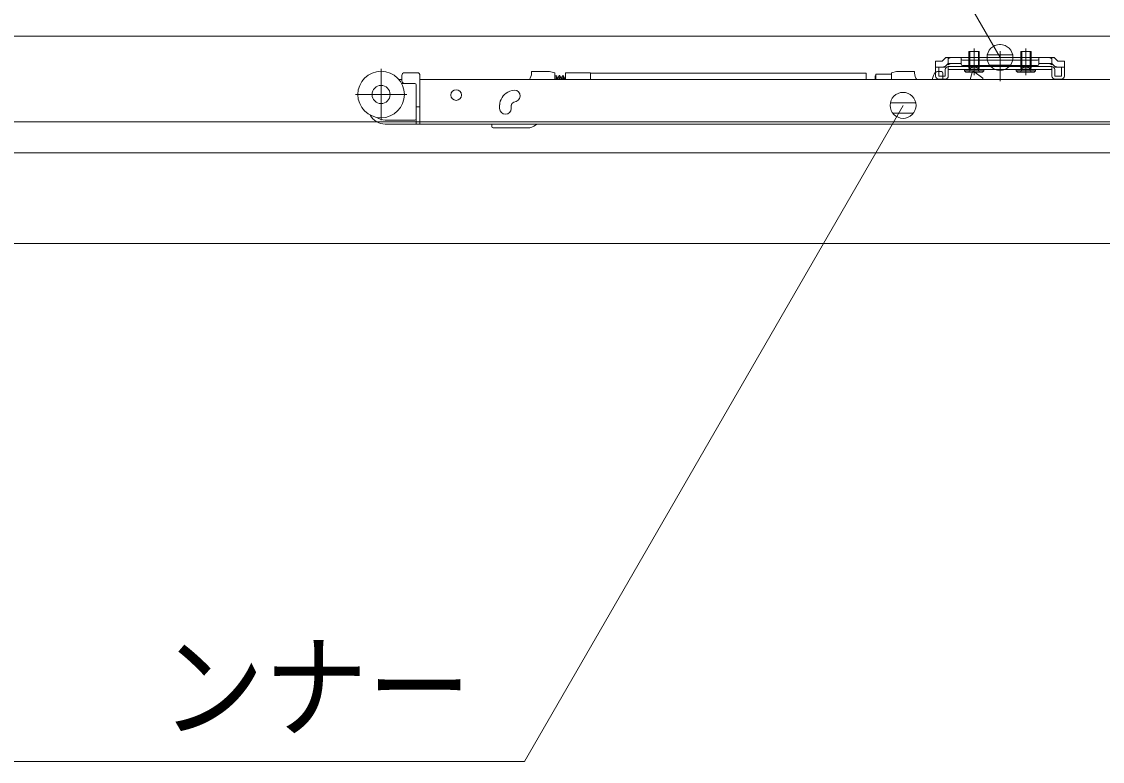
# Model space of a CAD drawing. Units: millimetres, scale not verified. Extents: x -6062 to 6062, y -3045 to 3045.
# Drawn here: x -3736.6 to -3318.9, y 120 to 405.6 of the extents above; entities that cross this region are included whole.
import ezdxf
from ezdxf.enums import TextEntityAlignment as Align

# ---------------------------------------------------------------- set-up
doc = ezdxf.new("R2010")
doc.units = ezdxf.units.MM
doc.header["$LTSCALE"] = 20
doc.layers.add('0-2_2寸法-3', color=7, linetype='Continuous', lineweight=9)
doc.layers.add('0-3_3一般', color=7, linetype='Continuous', lineweight=9)
doc.styles.add('ＭＳ ゴシック', font='')
doc.styles.get('ＭＳ ゴシック').set_extended_font_data('MS Gothic')

# ---------------------------------------------------------------- blocks, each defined once
blk = doc.blocks.new('グループ-146')
at = {"layer": '0-3_3一般'}
for p, q in [((-75990, 8000), (19030, 8000)), ((-31660, 7836.1), (-31660, 7882.1)), ((-31652.4, 7836.1), (-31652.4, 7882.1)), ((-31620, 7699.1), (-31620, 7905.1)), ((-31620, 7867.1), (-31620, 7749.1)), ((-31587.6, 7882.1), (-31587.6, 7836.1)), ((-31420, 7884.2), (-31420, 7730.2)), ((-31420, 7651.9), (-31420, 7853.3)), ((-31260, 7836.1), (-31260, 7882.1)), ((-31260, 7882.1), (-31180, 7882.1)), ((-31252.4, 7836.1), (-31252.4, 7882.1)), ((-31220, 7699.1), (-31220, 7905.1)), ((-31220, 7867.1), (-31220, 7749.1)), ((-31187.6, 7882.1), (-31187.6, 7836.1)), ((-31180, 7882.1), (-31180, 7836.1)), ((-31918, 7764.1), (-31918, 7808.1)), ((-31867.1, 7808.1), (-31918, 7808.1)), ((-31867.1, 7808.1), (-31852.5, 7822.6)), ((-31839.1, 7836.1), (-31852.5, 7822.6)), ((-31848, 7762.1), (-31834.5, 7775.6)), ((-31839.1, 7836.1), (-31820, 7836.1)), ((-31820, 7790.1), (-31834.5, 7775.6)), ((-31820, 7836.1), (-31820, 7790.1)), ((-31820, 7826.1), (-31800, 7836.1)), ((-31720, 7836.1), (-31820, 7836.1)), ((-31820, 7780.1), (-31800, 7790.1)), ((-31820, 7790.1), (-31820, 7780.1)), ((-31820, 7790.1), (-31800, 7790.1)), ((-31800, 7790.1), (-31720, 7790.1)), ((-31720, 7836.1), (-31120, 7836.1)), ((-31720, 7825.2), (-31720, 7836.1)), ((-31720, 7784.1), (-31720, 7790.1)), ((-31710, 7815.2), (-31130, 7815.2)), ((-31130, 7774.1), (-31710, 7774.1)), ((-31660, 7756.2), (-31660, 7836.1)), ((-31652.4, 7756.2), (-31652.4, 7836.1)), ((-31642.8, 7758.9), (-31620, 7771)), ((-31620, 7713.6), (-31620, 7797.6)), ((-31620, 7771), (-31597.2, 7758.9)), ((-31587.6, 7836.1), (-31587.6, 7756.2)), ((-31580, 7836.1), (-31580, 7756.2)), ((-31260, 7756.2), (-31260, 7836.1)), ((-31252.4, 7756.2), (-31252.4, 7836.1)), ((-31220, 7713.6), (-31220, 7797.6)), ((-31187.6, 7836.1), (-31187.6, 7756.2)), ((-31180, 7836.1), (-31180, 7756.2)), ((-31020, 7836.1), (-31120, 7836.1)), ((-31120, 7836.1), (-31120, 7825.2)), ((-31120, 7815.2), (-31120, 7825.2)), ((-31120, 7815.2), (-31120, 7790.1)), ((-31120, 7790.1), (-31120, 7784.1)), ((-31120, 7790.1), (-31040, 7790.1)), ((-31040, 7836.1), (-31020, 7826.1)), ((-31040, 7790.1), (-31020, 7790.1)), ((-31040, 7790.1), (-31020, 7780.1)), ((-31020, 7790.1), (-31020, 7836.1)), ((-31020, 7836.1), (-31000.9, 7836.1)), ((-31005.5, 7775.6), (-31020, 7790.1)), ((-31020, 7780.1), (-31020, 7790.1)), ((-30992, 7762.1), (-31005.5, 7775.6)), ((-31000.9, 7836.1), (-30987.5, 7822.6)), ((-30987.5, 7822.6), (-30972.9, 7808.1)), ((-30922, 7808.1), (-30972.9, 7808.1)), ((-30922, 7808.1), (-30922, 7764.1)), ((-36203.9, 7747.9), (-36203.9, 7351.9)), ((-36043.9, 7697.9), (-36043.9, 7655.9)), ((-35923.9, 7717.9), (-36023.9, 7717.9)), ((-35903.9, 7697.9), (-35903.9, 7665.1)), ((-35041.5, 7713.9), (-35041.5, 7727.9)), ((-34778.4, 7686.9), (-34778.3, 7687.5)), ((-34584.3, 7716.9), (-34778.3, 7716.9)), ((-34778.3, 7665.9), (-34778.3, 7716.9)), ((-34584.3, 7716.9), (-34584.3, 7665.9)), ((-32454.3, 7715.9), (-34584.3, 7715.9)), ((-32454.3, 7715.9), (-32454.3, 7665.9)), ((-32384.9, 7690.9), (-32384.9, 7665.9)), ((-32259.9, 7705.9), (-32379.9, 7705.9)), ((-32379.9, 7705.9), (-32379.9, 7665.9)), ((-32219.9, 7727.9), (-32259.9, 7717.9)), ((-32259.9, 7705.9), (-32259.9, 7717.9)), ((-32259.9, 7705.9), (-32259.9, 7665.9)), ((-32219.9, 7727.9), (-32079.9, 7727.9)), ((-32079.9, 7713.9), (-32079.9, 7727.9)), ((-31934.4, 7695.9), (-31945.6, 7665.9)), ((-31930.2, 7707.1), (-31934.4, 7695.9)), ((-31918, 7762.1), (-31894, 7762.1)), ((-31918, 7742.1), (-31918, 7762.1)), ((-31918, 7692.1), (-31918, 7742.1)), ((-31902.1, 7726.5), (-31872.9, 7726.5)), ((-31894, 7762.1), (-31894, 7742.1)), ((-31894, 7692.1), (-31894, 7742.1)), ((-31844, 7692.1), (-31894, 7692.1)), ((-31848, 7762.1), (-31867.1, 7762.1)), ((-31862.9, 7716.5), (-31862.9, 7666.5)), ((-31844, 7692.1), (-31844, 7742.1)), ((-31820, 7766.1), (-31020, 7766.1)), ((-31820, 7766.1), (-31820, 7742.1)), ((-31695, 7742.1), (-31695, 7732.1)), ((-31545, 7742.1), (-31695, 7742.1)), ((-31695, 7732.1), (-31685, 7722.1)), ((-31695, 7732.1), (-31545, 7732.1)), ((-31685, 7722.1), (-31555, 7722.1)), ((-31661, 7722.1), (-31642.8, 7758.9)), ((-31660, 7756.2), (-31652.4, 7756.2)), ((-31656.2, 7742.1), (-31660, 7756.2)), ((-31656.2, 7742.1), (-31652.4, 7756.2)), ((-31652.4, 7756.2), (-31587.6, 7756.2)), ((-31650.2, 7665.9), (-31635, 7719.3)), ((-31625.4, 7726.5), (-31622.9, 7726.5)), ((-31622.9, 7726.5), (-31552.9, 7676.5)), ((-31597.2, 7758.9), (-31579, 7722.1)), ((-31587.6, 7756.2), (-31580, 7756.2)), ((-31583.8, 7742.1), (-31587.6, 7756.2)), ((-31580, 7756.2), (-31583.8, 7742.1)), ((-31555, 7722.1), (-31545, 7732.1)), ((-31545, 7732.1), (-31545, 7742.1)), ((-31256.2, 7742.1), (-31260, 7756.2)), ((-31260, 7756.2), (-31252.4, 7756.2)), ((-31256.2, 7742.1), (-31252.4, 7756.2)), ((-31183.8, 7742.1), (-31187.6, 7756.2)), ((-31180, 7756.2), (-31183.8, 7742.1)), ((-31020, 7766.1), (-31020, 7742.1)), ((-31020, 7742.1), (-31020, 7692.1)), ((-30996, 7742.1), (-30996, 7692.1)), ((-30992, 7762.1), (-30972.9, 7762.1)), ((-30972.9, 7762.1), (-30922, 7762.1)), ((-30946, 7762.1), (-30922, 7762.1)), ((-30946, 7742.1), (-30946, 7762.1)), ((-30922, 7764.1), (-30922, 7762.1)), ((-30922, 7762.1), (-30922, 7742.1)), ((-30922, 7742.1), (-30922, 7692.1)), ((-36043.9, 7665.9), (-36066.3, 7665.9)), ((-36045.8, 7635.9), (-36023.9, 7635.9)), ((-35943.9, 7635.9), (-36023.9, 7635.9)), ((-35933.9, 7475.9), (-35933.9, 7625.9)), ((-35903.9, 7665.9), (-29797.9, 7665.9)), ((-35903.9, 7659.9), (-35903.9, 7665.1)), ((-35903.9, 7481.9), (-35903.9, 7659.9)), ((-34852.3, 7670.9), (-34851.6, 7665.9)), ((-34825.3, 7670.9), (-34824.6, 7665.9)), ((-34798.3, 7670.9), (-34797.6, 7665.9)), ((-31844, 7668.1), (-31894, 7668.1)), ((-31862.9, 7665.9), (-31862.9, 7666.5)), ((-31552.9, 7676.5), (-31552.9, 7665.9)), ((-30946, 7668.1), (-30996, 7668.1)), ((-36005.9, 7549.9), (-36401.9, 7549.9)), ((-35190.2, 7581.5), (-35208.9, 7574.7)), ((-35933.9, 7455.9), (-35933.9, 7475.9)), ((-35933.9, 7345.9), (-35933.9, 7455.9)), ((-35903.9, 7455.9), (-35933.9, 7455.9)), ((-35903.9, 7470.1), (-35903.9, 7481.9)), ((-35903.9, 7470.1), (-35903.9, 7455.9)), ((-35903.9, 7455.9), (-35903.9, 7345.9)), ((-35287.9, 7441.9), (-35287.9, 7461.9)), ((-35286.3, 7481.4), (-35286.2, 7481.9)), ((-35197.9, 7462.4), (-35197.9, 7461.9)), ((-35197.9, 7461.9), (-35197.9, 7441.9)), ((-35178.2, 7490.1), (-35159.4, 7496.9)), ((-35943.9, 7351.9), (-36173.9, 7351.9)), ((19030, 7340), (-75990, 7340)), ((-36173.9, 7321.9), (-35933.9, 7321.9)), ((-35933.9, 7321.9), (-35933.9, 7345.9)), ((-35903.9, 7321.9), (-35933.9, 7321.9)), ((-35903.9, 7345.9), (-35903.9, 7321.9)), ((-29797.9, 7321.9), (-35903.9, 7321.9)), ((-35347.3, 7301.9), (-35347.3, 7321.9)), ((-35337.3, 7291.9), (-35072.4, 7291.9)), ((-35009.9, 7313.8), (-34999.8, 7321.9)), ((-52320, 7100), (-28348.9, 7100)), ((-52000, 6400), (-28640, 6400))]:
    blk.add_line(p, q, dxfattribs=at)
for points in [[(-31660, 7882.1), (-31580, 7882.1), (-31580, 7836.1)], [(-31720, 7790.1), (-31720, 7815.2), (-31720, 7825.2)], [(-31261, 7722.1), (-31242.8, 7758.9), (-31220, 7771), (-31197.2, 7758.9), (-31179, 7722.1)], [(-34861.5, 7665.9), (-34861.5, 7717.9), (-34901.5, 7727.9), (-35041.5, 7727.9)], [(-34861.5, 7675.8), (-34861.4, 7676.3), (-34861.4, 7676.9), (-34861.3, 7677.4), (-34861.2, 7678), (-34861.2, 7678.7), (-34861.1, 7679.3), (-34861, 7680), (-34861, 7680.6), (-34860.9, 7681.4), (-34860.9, 7682.1), (-34860.8, 7682.9), (-34860.7, 7683.6), (-34860.7, 7684.5), (-34860.6, 7685.3), (-34860.5, 7686.1), (-34860.4, 7686.9), (-34860.2, 7687.7), (-34859.9, 7688.4), (-34859.6, 7689.1), (-34859.1, 7689.8), (-34858.7, 7690.4), (-34858.1, 7691), (-34857.5, 7691.5), (-34856.8, 7692.1), (-34856.1, 7692.6), (-34855.3, 7693), (-34854.4, 7693.5), (-34853.5, 7693.8), (-34852.5, 7694.2), (-34851.6, 7694.4), (-34850.8, 7694.5), (-34850, 7694.5), (-34849.3, 7694.3), (-34848.6, 7694.1), (-34848, 7693.7), (-34847.4, 7693.3), (-34846.9, 7692.7), (-34846.4, 7692), (-34846, 7691.2)], [(-34849.5, 7686.7), (-34849.4, 7686.7), (-34849.2, 7686.7), (-34849.1, 7686.7), (-34849.1, 7686.6), (-34849, 7686.6), (-34849, 7686.5), (-34848.9, 7686.3), (-34848.9, 7686.1), (-34849, 7686), (-34849, 7685.7), (-34849.1, 7685.5), (-34849.2, 7685.2), (-34849.3, 7684.9), (-34849.5, 7684.5), (-34849.6, 7684.2), (-34849.8, 7683.8), (-34850, 7683.4), (-34850.1, 7683), (-34850.3, 7682.6), (-34850.4, 7682.2), (-34850.5, 7681.8), (-34850.6, 7681.4), (-34850.7, 7681), (-34850.8, 7680.6), (-34850.9, 7680.2), (-34851, 7679.8), (-34851.1, 7679.4), (-34851.1, 7679), (-34851.2, 7678.6), (-34851.2, 7678.2), (-34851.3, 7677.8), (-34851.3, 7677.4), (-34851.4, 7677), (-34851.4, 7676.6), (-34851.4, 7676.2), (-34851.5, 7675.8), (-34851.6, 7675.4), (-34851.6, 7674.9), (-34851.7, 7674.5)], [(-34846, 7691.2), (-34845.7, 7690.3), (-34845.4, 7689.2), (-34845.2, 7688.1), (-34845, 7686.9), (-34844.7, 7685.8), (-34844.6, 7684.7), (-34844.4, 7683.6), (-34844.2, 7682.5), (-34844, 7681.5), (-34843.8, 7680.5), (-34843.7, 7679.6), (-34843.5, 7678.7), (-34843.4, 7677.8), (-34843.2, 7676.9), (-34843.1, 7676.1), (-34843, 7675.3), (-34842.9, 7674.6), (-34842.7, 7673.9), (-34842.6, 7673.2), (-34842.5, 7672.5), (-34842.4, 7671.8), (-34842.3, 7671.1), (-34842.2, 7670.5), (-34842.1, 7669.9), (-34842, 7669.2), (-34842, 7668.6), (-34841.9, 7668.1), (-34841.8, 7667.5), (-34841.7, 7666.9), (-34841.6, 7666.4), (-34841.6, 7665.9)], [(-34836, 7665.9), (-34835.9, 7666.5), (-34835.8, 7667.1), (-34835.7, 7667.8), (-34835.6, 7668.4), (-34835.6, 7669.1), (-34835.5, 7669.8), (-34835.4, 7670.6), (-34835.3, 7671.3), (-34835.3, 7672.1), (-34835.2, 7672.9), (-34835.1, 7673.7), (-34835, 7674.5), (-34835, 7675.4), (-34834.9, 7676.2), (-34834.8, 7677.1), (-34834.7, 7678), (-34834.5, 7679), (-34834.3, 7680), (-34834, 7681), (-34833.7, 7682), (-34833.4, 7683.1), (-34833, 7684.2), (-34832.6, 7685.3), (-34832.1, 7686.5), (-34831.6, 7687.7), (-34831.1, 7688.9), (-34830.5, 7690.1), (-34829.9, 7691.4), (-34829.2, 7692.6), (-34828.6, 7693.6), (-34827.9, 7694.4), (-34827.3, 7695.1), (-34826.6, 7695.5), (-34826, 7695.8), (-34825.3, 7695.9), (-34824.7, 7695.8), (-34824, 7695.5), (-34823.4, 7695.1), (-34822.7, 7694.4)], [(-34822.5, 7686.7), (-34822.4, 7686.7), (-34822.3, 7686.7), (-34822.1, 7686.7), (-34822.1, 7686.6), (-34822, 7686.6), (-34822, 7686.5), (-34821.9, 7686.3), (-34821.9, 7686.2), (-34822, 7686), (-34822, 7685.7), (-34822.1, 7685.5), (-34822.2, 7685.2), (-34822.3, 7684.9), (-34822.5, 7684.5), (-34822.6, 7684.2), (-34822.8, 7683.8), (-34823, 7683.4), (-34823.1, 7683), (-34823.3, 7682.6), (-34823.4, 7682.2), (-34823.5, 7681.8), (-34823.6, 7681.4), (-34823.7, 7681), (-34823.8, 7680.6), (-34823.9, 7680.2), (-34824, 7679.8), (-34824.1, 7679.4), (-34824.1, 7679), (-34824.2, 7678.6), (-34824.2, 7678.2), (-34824.3, 7677.8), (-34824.3, 7677.4), (-34824.4, 7677), (-34824.4, 7676.6), (-34824.4, 7676.2), (-34824.5, 7675.8), (-34824.6, 7675.4), (-34824.6, 7674.9), (-34824.7, 7674.5)], [(-34822.7, 7694.4), (-34822.1, 7693.6), (-34821.5, 7692.6), (-34820.8, 7691.4), (-34820.2, 7690.1), (-34819.6, 7688.9), (-34819.1, 7687.6), (-34818.6, 7686.5), (-34818.1, 7685.3), (-34817.7, 7684.2), (-34817.3, 7683.1), (-34816.9, 7682), (-34816.6, 7681), (-34816.4, 7680), (-34816.1, 7679), (-34816, 7678), (-34815.8, 7677.1), (-34815.7, 7676.2), (-34815.6, 7675.3), (-34815.5, 7674.5), (-34815.5, 7673.7), (-34815.4, 7672.9), (-34815.3, 7672.1), (-34815.2, 7671.3), (-34815.1, 7670.6), (-34815, 7669.8), (-34815, 7669.1), (-34814.9, 7668.4), (-34814.8, 7667.8), (-34814.7, 7667.1), (-34814.7, 7666.5), (-34814.6, 7665.9)], [(-34809, 7665.9), (-34808.9, 7666.5), (-34808.8, 7667.1), (-34808.7, 7667.8), (-34808.6, 7668.4), (-34808.6, 7669.1), (-34808.5, 7669.8), (-34808.4, 7670.6), (-34808.3, 7671.3), (-34808.3, 7672.1), (-34808.2, 7672.9), (-34808.1, 7673.7), (-34808, 7674.5), (-34808, 7675.4), (-34807.9, 7676.2), (-34807.8, 7677.1), (-34807.7, 7678), (-34807.5, 7679), (-34807.3, 7680), (-34807, 7681), (-34806.7, 7682), (-34806.4, 7683.1), (-34806, 7684.2), (-34805.6, 7685.3), (-34805.1, 7686.5), (-34804.6, 7687.7), (-34804.1, 7688.9), (-34803.5, 7690.1), (-34802.9, 7691.4), (-34802.2, 7692.6), (-34801.6, 7693.6), (-34800.9, 7694.4), (-34800.3, 7695.1), (-34799.6, 7695.5), (-34799, 7695.8), (-34798.3, 7695.9), (-34797.7, 7695.8), (-34797, 7695.5), (-34796.4, 7695.1), (-34795.7, 7694.4)], [(-34795.5, 7686.7), (-34795.4, 7686.7), (-34795.2, 7686.7), (-34795.1, 7686.7), (-34795.1, 7686.6), (-34795, 7686.6), (-34795, 7686.5), (-34794.9, 7686.3), (-34794.9, 7686.1), (-34795, 7686), (-34795, 7685.7), (-34795.1, 7685.5), (-34795.2, 7685.2), (-34795.3, 7684.9), (-34795.5, 7684.5), (-34795.6, 7684.2), (-34795.8, 7683.8), (-34796, 7683.4), (-34796.1, 7683), (-34796.3, 7682.6), (-34796.4, 7682.2), (-34796.5, 7681.8), (-34796.6, 7681.4), (-34796.7, 7681), (-34796.8, 7680.6), (-34796.9, 7680.2), (-34797, 7679.8), (-34797.1, 7679.4), (-34797.1, 7679), (-34797.2, 7678.6), (-34797.2, 7678.2), (-34797.3, 7677.8), (-34797.3, 7677.4), (-34797.4, 7677), (-34797.4, 7676.6), (-34797.4, 7676.2), (-34797.5, 7675.8), (-34797.6, 7675.4), (-34797.6, 7674.9), (-34797.7, 7674.5)], [(-34795.7, 7694.4), (-34795.1, 7693.6), (-34794.5, 7692.6), (-34793.8, 7691.4), (-34793.2, 7690.1), (-34792.6, 7688.9), (-34792.1, 7687.6), (-34791.6, 7686.5), (-34791.1, 7685.3), (-34790.7, 7684.2), (-34790.3, 7683.1), (-34789.9, 7682), (-34789.6, 7681), (-34789.4, 7680), (-34789.1, 7679), (-34789, 7678), (-34788.8, 7677.1), (-34788.7, 7676.2), (-34788.6, 7675.3), (-34788.5, 7674.5), (-34788.5, 7673.7), (-34788.4, 7672.9), (-34788.3, 7672.1), (-34788.2, 7671.3), (-34788.1, 7670.6), (-34788.1, 7669.8), (-34788, 7669.1), (-34787.9, 7668.4), (-34787.8, 7667.8), (-34787.7, 7667.1), (-34787.7, 7666.5), (-34787.6, 7665.9)], [(-34782, 7665.9), (-34781.9, 7666.4), (-34781.8, 7667), (-34781.7, 7667.5), (-34781.7, 7668.1), (-34781.6, 7668.6), (-34781.5, 7669.2), (-34781.4, 7669.7), (-34781.4, 7670.2), (-34781.3, 7670.8), (-34781.2, 7671.3), (-34781.1, 7671.9), (-34781.1, 7672.4), (-34781, 7672.9), (-34780.9, 7673.5), (-34780.8, 7674), (-34780.7, 7674.6), (-34780.7, 7675.1), (-34780.6, 7675.7), (-34780.5, 7676.2), (-34780.4, 7676.7), (-34780.4, 7677.3), (-34780.3, 7677.8), (-34780.2, 7678.4), (-34780.1, 7678.9), (-34780, 7679.4), (-34779.9, 7680), (-34779.8, 7680.5), (-34779.7, 7681.1), (-34779.6, 7681.6), (-34779.5, 7682.1), (-34779.4, 7682.7), (-34779.3, 7683.2), (-34779.2, 7683.7), (-34779.1, 7684.3), (-34778.9, 7684.8), (-34778.8, 7685.3), (-34778.7, 7685.9), (-34778.6, 7686.4), (-34778.4, 7686.9)], [(-31918, 7764.1), (-31918, 7762.1), (-31867.1, 7762.1)], [(-31820, 7692.1), (-31820, 7742.1), (-31020, 7742.1)], [(-31295, 7732.1), (-31285, 7722.1), (-31155, 7722.1), (-31145, 7732.1)], [(-31252.4, 7756.2), (-31187.6, 7756.2), (-31180, 7756.2)], [(-30946, 7742.1), (-30946, 7692.1), (-30996, 7692.1)], [(-34851.7, 7674.5), (-34851.7, 7674.1), (-34851.8, 7673.6), (-34851.9, 7673.2), (-34851.9, 7672.8), (-34852, 7672.3), (-34852.1, 7671.9), (-34852.1, 7671.4), (-34852.2, 7671), (-34852.3, 7670.6), (-34852.4, 7670.1), (-34852.4, 7669.7), (-34852.5, 7669.3), (-34852.5, 7668.9), (-34852.6, 7668.5), (-34852.7, 7668.1), (-34852.7, 7667.7), (-34852.8, 7667.4), (-34852.8, 7667), (-34852.9, 7666.6), (-34852.9, 7666.3), (-34853, 7665.9)], [(-34824.7, 7674.5), (-34824.7, 7674.1), (-34824.8, 7673.6), (-34824.9, 7673.2), (-34824.9, 7672.8), (-34825, 7672.3), (-34825.1, 7671.9), (-34825.1, 7671.4), (-34825.2, 7671), (-34825.3, 7670.6), (-34825.4, 7670.1), (-34825.4, 7669.7), (-34825.5, 7669.3), (-34825.5, 7668.9), (-34825.6, 7668.5), (-34825.7, 7668.1), (-34825.7, 7667.7), (-34825.8, 7667.4), (-34825.8, 7667), (-34825.9, 7666.6), (-34825.9, 7666.3), (-34826, 7665.9)], [(-34797.7, 7674.5), (-34797.7, 7674.1), (-34797.8, 7673.6), (-34797.9, 7673.2), (-34797.9, 7672.8), (-34798, 7672.3), (-34798.1, 7671.9), (-34798.1, 7671.4), (-34798.2, 7671), (-34798.3, 7670.6), (-34798.4, 7670.1), (-34798.4, 7669.7), (-34798.5, 7669.3), (-34798.5, 7668.9), (-34798.6, 7668.5), (-34798.7, 7668.1), (-34798.7, 7667.7), (-34798.8, 7667.4), (-34798.8, 7667), (-34798.9, 7666.6), (-34798.9, 7666.3), (-34799, 7665.9)], [(-35287.9, 7461.9), (-35287.9, 7462.4), (-35287.9, 7462.9), (-35287.9, 7463.4), (-35287.9, 7463.9), (-35287.9, 7464.4), (-35287.9, 7464.9), (-35287.9, 7465.4), (-35287.8, 7465.9), (-35287.8, 7466.4), (-35287.8, 7466.9), (-35287.8, 7467.4), (-35287.7, 7467.9), (-35287.7, 7468.4), (-35287.7, 7468.9), (-35287.7, 7469.4), (-35287.6, 7469.9), (-35287.6, 7470.4), (-35287.5, 7470.9), (-35287.5, 7471.4), (-35287.5, 7471.9), (-35287.4, 7472.4), (-35287.4, 7472.9), (-35287.3, 7473.4), (-35287.3, 7473.9), (-35287.2, 7474.4), (-35287.2, 7474.9), (-35287.1, 7475.4), (-35287, 7475.9), (-35287, 7476.4), (-35286.9, 7476.9), (-35286.9, 7477.4), (-35286.8, 7477.9), (-35286.7, 7478.4), (-35286.7, 7478.9), (-35286.6, 7479.4), (-35286.5, 7479.9), (-35286.5, 7480.4), (-35286.4, 7480.9), (-35286.3, 7481.4)], [(-35190.3, 7481.9), (-35190.6, 7481.5), (-35190.9, 7481), (-35191.2, 7480.6), (-35191.6, 7480.1), (-35191.9, 7479.7), (-35192.2, 7479.2), (-35192.5, 7478.8), (-35192.8, 7478.3), (-35193, 7477.9), (-35193.3, 7477.4), (-35193.6, 7476.9), (-35193.9, 7476.4), (-35194.1, 7476), (-35194.4, 7475.5), (-35194.6, 7475), (-35194.9, 7474.5), (-35195.1, 7474), (-35195.3, 7473.5), (-35195.5, 7473), (-35195.8, 7472.5), (-35196, 7472), (-35196.2, 7471.5), (-35196.3, 7470.9), (-35196.5, 7470.4), (-35196.7, 7469.9), (-35196.8, 7469.4), (-35197, 7468.9), (-35197.1, 7468.3), (-35197.2, 7467.8), (-35197.4, 7467.3), (-35197.5, 7466.8), (-35197.5, 7466.2), (-35197.6, 7465.7), (-35197.7, 7465.1), (-35197.8, 7464.6), (-35197.8, 7464.1), (-35197.8, 7463.5), (-35197.9, 7463), (-35197.9, 7462.4)]]:
    blk.add_lwpolyline(points, dxfattribs=at)
blk.add_lwpolyline([(-31145, 7732.1), (-31145, 7742.1), (-31295, 7742.1), (-31295, 7732.1)], close=True, dxfattribs=at)
for centre, radius in [((-36203.9, 7549.9), 180), ((-36203.9, 7549.9), 70), ((-35623.9, 7545.9), 41)]:
    blk.add_circle(centre, radius, dxfattribs=at)
for centre, radius, start, end in [((-31867.1, 7808.1), 46, 270, 315), ((-31820, 7790.1), 46, 90, 135), ((-31710, 7825.2), 10, 180, 270), ((-31710, 7784.1), 10, 180, 270), ((-31130, 7825.2), 10, 270, 0), ((-31130, 7784.1), 10, 270, 0), ((-31020, 7790.1), 46, 45, 90), ((-30972.9, 7808.1), 46, 225, 270), ((-36023.9, 7697.9), 20, 90, 180), ((-35923.9, 7697.9), 20, 0, 90), ((-35121.5, 7713.9), 80, 323.1301, 0), ((-32379.9, 7690.9), 5, 90, 180), ((-31999.9, 7713.9), 80, 180, 216.8699), ((-31902.1, 7696.5), 30, 90, 159.44395), ((-31894, 7692.1), 24, 180, 270), ((-31872.9, 7716.5), 10, 0, 90), ((-31820, 7742.1), 24, 90, 180), ((-31844, 7692.1), 24, 270, 0), ((-31625.4, 7716.5), 10, 90, 164.0546), ((-31020, 7742.1), 24, 0, 90), ((-30996, 7692.1), 24, 180, 270), ((-30946, 7692.1), 24, 270, 0), ((-36023.9, 7655.9), 20, 180, 270), ((-35943.9, 7625.9), 10, 0, 90), ((-35167.9, 7461.9), 120, 110, 170.40593), ((-35174.8, 7539.2), 45, 290, 110), ((-35242.9, 7441.9), 45, 180, 0), ((-35167.9, 7461.9), 30, 110, 138.18969), ((-36173.9, 7451.9), 130, 207.8267, 270), ((-36173.9, 7451.9), 100, 232.49603, 270), ((-35943.9, 7361.9), 10, 270, 0), ((-35337.3, 7301.9), 10, 180, 270), ((-35072.4, 7391.9), 100, 270, 308.65981)]:
    blk.add_arc(centre, radius, start, end, dxfattribs=at)
blk = doc.blocks.new('グループ-147')
at = {"layer": '0-3_3一般'}
blk.add_line((-77696.5, 8000), (20903.5, 8000), dxfattribs=at)
blk = doc.blocks.new('グループ-148')
at = {"layer": '0-3_3一般'}
for name in ['グループ-147', 'グループ-146']:
    blk.add_blockref(name, (0, 0), dxfattribs=at)

msp = doc.modelspace()

# ---------------------------------------------------------------- linework, layer by layer
at = {"layer": '0-2_2寸法-3'}
for p, q in [((-3353.61, 392.8), (-3363.39, 392.8)), ((-3358.33, 396.8), (-3358.67, 396.8)), ((-3358.33, 396.8), (-3358.67, 396.8)), ((-3354.5, 388.8), (-3362.5, 388.8)), ((-3395.8, 378.29), (-3396.15, 378.29)), ((-3395.8, 378.29), (-3396.15, 378.29)), ((-3391.08, 374.29), (-3400.87, 374.29)), ((-3391.98, 370.29), (-3399.97, 370.29))]:
    msp.add_line(p, q, dxfattribs=at)
for points in [[(-3358.5, 391.8), (-3449.83, 550), (-4051.76, 550)], [(-4141.06, 120), (-3542.22, 120), (-3395.98, 373.3)]]:
    msp.add_lwpolyline(points, dxfattribs=at)
for centre in [(-3358.5, 391.8), (-3358.5, 391.8), (-3395.98, 373.3), (-3395.98, 373.3)]:
    msp.add_circle(centre, 5.01, dxfattribs=at)

# ---------------------------------------------------------------- block references
at = {"layer": '0-3_3一般', "xscale": 0.05, "yscale": 0.05}
msp.add_blockref('グループ-148', (-1787.5, 0), dxfattribs=at)

# ---------------------------------------------------------------- texts
at = {"layer": '0-2_2寸法-3', "style": 'ＭＳ ゴシック', "width": 0.9}
msp.add_text('ンナー', height=32.55, dxfattribs=at).set_placement((-3682.85, 122.77), align=Align.BOTTOM_LEFT)

doc.saveas('drawing.dxf')
